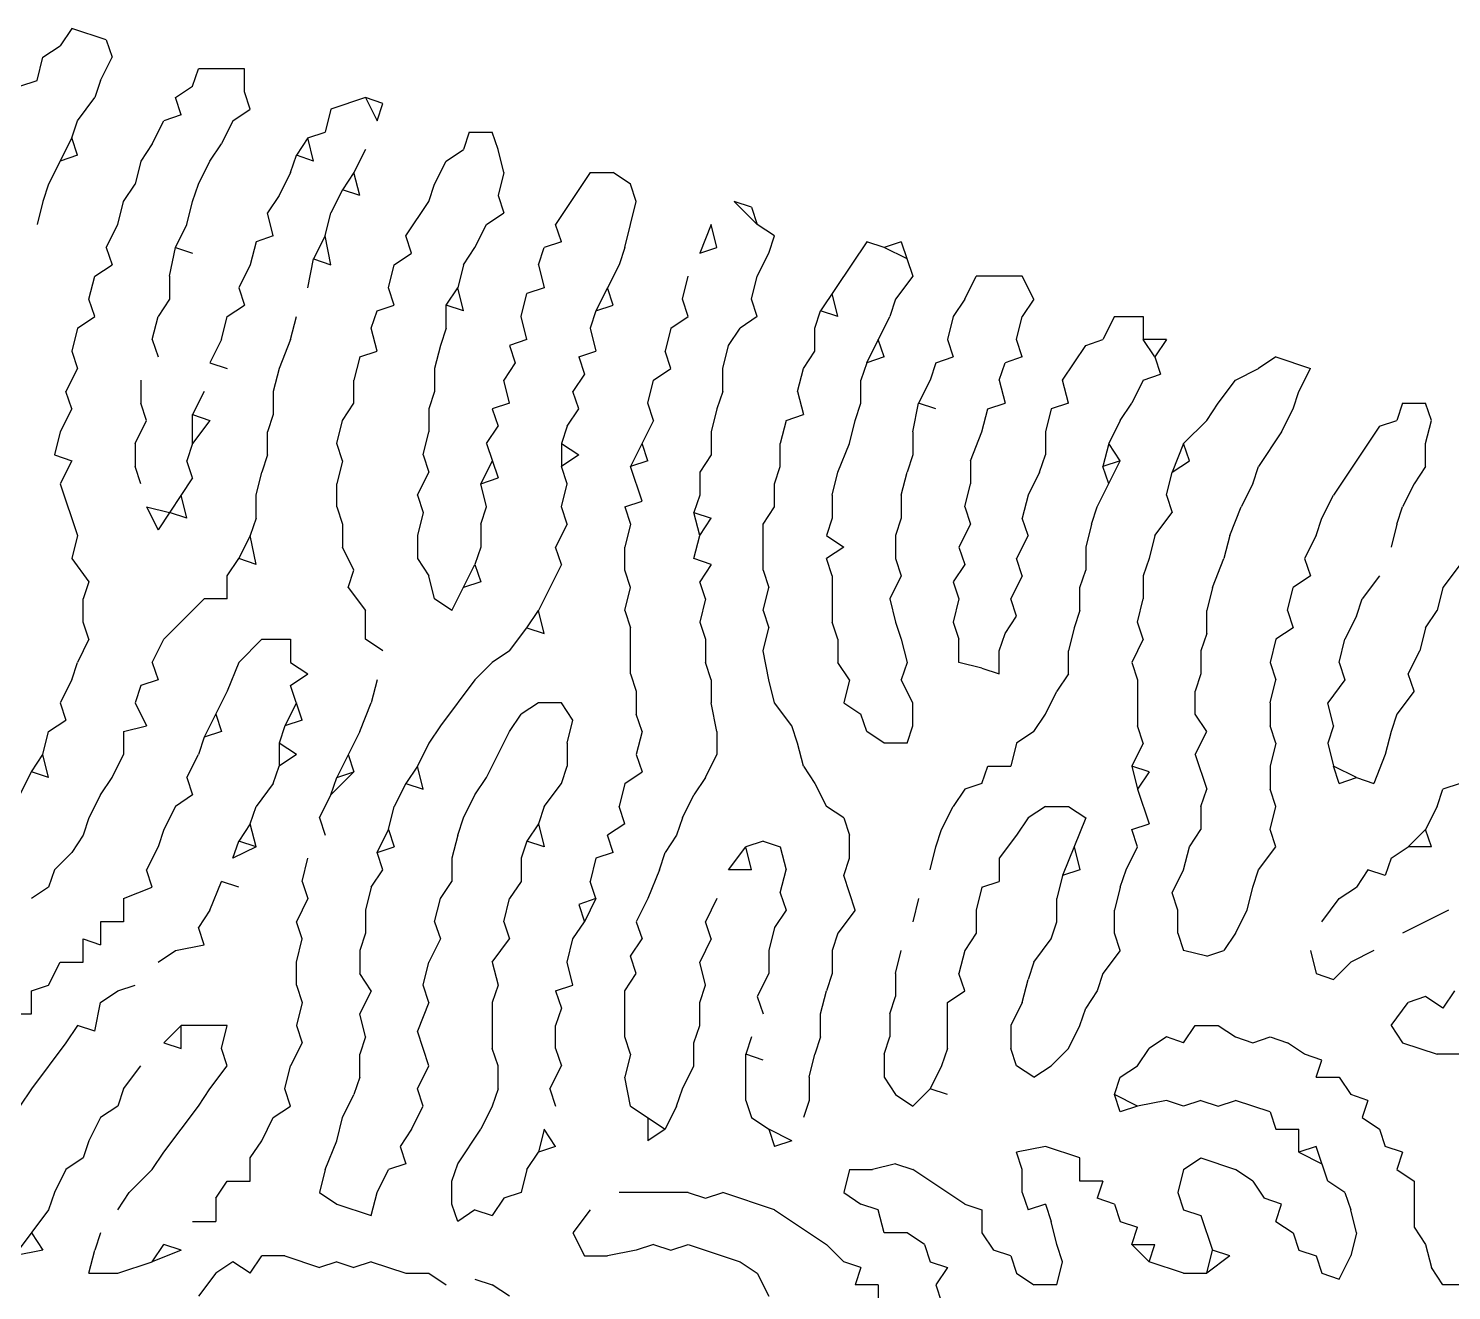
# Model space of a CAD drawing. Extents: x 15 to 2853, y 44 to 1438.
# Drawn here: x 2179.5 to 2426.5, y 950 to 1169 of the extents above; entities that cross this region are included whole.
import ezdxf

# ---------------------------------------------------------------- set-up
doc = ezdxf.new("R2010")
doc.units = 0
doc.layers.add('SKETCH', color=1, linetype='CONTINUOUS')

msp = doc.modelspace()

# ---------------------------------------------------------------- linework, layer by layer
at = {"layer": 'SKETCH'}
for p, q in [((2187, 1169), (2185, 1166)), ((2193, 1167), (2187, 1169)), ((2182, 1164), (2185, 1166)), ((2193, 1167), (2194, 1164)), ((2181, 1160), (2182, 1164)), ((2192, 1160), (2194, 1164)), ((2208, 1159), (2209, 1162)), ((2217, 1162), (2209, 1162)), ((2217, 1158), (2217, 1162)), ((2178, 1159), (2181, 1160)), ((2192, 1160), (2191, 1157)), ((2205, 1157), (2208, 1159)), ((2188, 1153), (2191, 1157)), ((2206, 1154), (2205, 1157)), ((2218, 1155), (2217, 1158)), ((2238, 1157), (2232, 1155)), ((2241, 1156), (2238, 1157)), ((2238, 1157), (2240, 1153)), ((2240, 1153), (2241, 1156)), ((2206, 1154), (2203, 1153)), ((2215, 1153), (2218, 1155)), ((2232, 1155), (2231, 1151)), ((2187, 1150), (2188, 1153)), ((2201, 1149), (2203, 1153)), ((2215, 1153), (2213, 1149)), ((2187, 1150), (2183, 1142)), ((2188, 1147), (2187, 1150)), ((2201, 1149), (2199, 1146)), ((2211, 1146), (2213, 1149)), ((2228, 1150), (2226, 1147)), ((2228, 1150), (2231, 1151)), ((2229, 1146), (2228, 1150)), ((2256, 1151), (2255, 1148)), ((2256, 1151), (2260, 1151)), ((2261, 1148), (2260, 1151)), ((2188, 1147), (2185, 1146)), ((2225, 1144), (2226, 1147)), ((2229, 1146), (2226, 1147)), ((2238, 1148), (2236, 1144)), ((2252, 1146), (2255, 1148)), ((2262, 1144), (2261, 1148)), ((2199, 1146), (2198, 1142)), ((2209, 1142), (2211, 1146)), ((2225, 1144), (2223, 1140)), ((2236, 1144), (2234, 1141)), ((2237, 1140), (2236, 1144)), ((2250, 1142), (2252, 1146)), ((2262, 1144), (2261, 1140)), ((2277, 1144), (2271, 1135)), ((2277, 1144), (2281, 1144)), ((2284, 1142), (2281, 1144)), ((2183, 1142), (2182, 1139)), ((2196, 1139), (2198, 1142)), ((2208, 1139), (2209, 1142)), ((2249, 1139), (2250, 1142)), ((2285, 1139), (2284, 1142)), ((2182, 1139), (2181, 1135)), ((2195, 1135), (2196, 1139)), ((2207, 1135), (2208, 1139)), ((2223, 1140), (2221, 1137)), ((2234, 1141), (2232, 1137)), ((2237, 1140), (2234, 1141)), ((2245, 1133), (2249, 1139)), ((2261, 1140), (2262, 1137)), ((2283, 1131), (2285, 1139)), ((2302, 1139), (2306, 1135)), ((2305, 1138), (2302, 1139)), ((2222, 1133), (2221, 1137)), ((2231, 1133), (2232, 1137)), ((2259, 1135), (2262, 1137)), ((2305, 1138), (2306, 1135)), ((2193, 1131), (2195, 1135)), ((2205, 1131), (2207, 1135)), ((2257, 1131), (2259, 1135)), ((2272, 1132), (2271, 1135)), ((2298, 1135), (2296, 1130)), ((2299, 1131), (2298, 1135)), ((2309, 1133), (2306, 1135)), ((2219, 1132), (2218, 1128)), ((2222, 1133), (2219, 1132)), ((2231, 1133), (2229, 1129)), ((2232, 1128), (2231, 1133)), ((2246, 1130), (2245, 1133)), ((2272, 1132), (2269, 1131)), ((2308, 1130), (2309, 1133)), ((2325, 1132), (2317, 1120)), ((2328, 1131), (2325, 1132)), ((2331, 1132), (2328, 1131)), ((2331, 1132), (2333, 1126)), ((2193, 1131), (2194, 1128)), ((2204, 1126), (2205, 1131)), ((2205, 1131), (2208, 1130)), ((2228, 1124), (2229, 1129)), ((2229, 1129), (2232, 1128)), ((2243, 1128), (2246, 1130)), ((2255, 1128), (2257, 1131)), ((2268, 1128), (2269, 1131)), ((2283, 1131), (2282, 1128)), ((2296, 1130), (2299, 1131)), ((2306, 1126), (2308, 1130)), ((2332, 1129), (2328, 1131)), ((2191, 1126), (2194, 1128)), ((2218, 1128), (2216, 1124)), ((2242, 1124), (2243, 1128)), ((2255, 1128), (2254, 1124)), ((2268, 1128), (2269, 1124)), ((2282, 1128), (2278, 1120)), ((2190, 1122), (2191, 1126)), ((2204, 1126), (2204, 1122)), ((2216, 1124), (2217, 1121)), ((2243, 1121), (2242, 1124)), ((2252, 1121), (2254, 1124)), ((2255, 1120), (2254, 1124)), ((2269, 1124), (2266, 1123)), ((2281, 1121), (2280, 1124)), ((2293, 1122), (2294, 1126)), ((2305, 1122), (2306, 1126)), ((2333, 1126), (2330, 1122)), ((2342, 1122), (2344, 1126)), ((2352, 1126), (2344, 1126)), ((2354, 1122), (2352, 1126)), ((2191, 1119), (2190, 1122)), ((2204, 1122), (2202, 1119)), ((2265, 1119), (2266, 1123)), ((2294, 1119), (2293, 1122)), ((2306, 1119), (2305, 1122)), ((2320, 1119), (2319, 1123)), ((2330, 1122), (2329, 1119)), ((2342, 1122), (2340, 1119)), ((2354, 1122), (2352, 1119)), ((2188, 1117), (2191, 1119)), ((2201, 1115), (2202, 1119)), ((2213, 1115), (2214, 1119)), ((2214, 1119), (2217, 1121)), ((2225, 1115), (2226, 1119)), ((2239, 1117), (2240, 1120)), ((2240, 1120), (2243, 1121)), ((2252, 1117), (2252, 1121)), ((2255, 1120), (2252, 1121)), ((2266, 1115), (2265, 1119)), ((2278, 1120), (2277, 1117)), ((2278, 1120), (2281, 1121)), ((2291, 1117), (2294, 1119)), ((2306, 1119), (2303, 1117)), ((2316, 1117), (2317, 1120)), ((2320, 1119), (2317, 1120)), ((2325, 1111), (2329, 1119)), ((2340, 1119), (2339, 1115)), ((2351, 1115), (2352, 1119)), ((2368, 1119), (2366, 1115)), ((2368, 1119), (2373, 1119)), ((2373, 1119), (2373, 1115)), ((2188, 1117), (2187, 1113)), ((2240, 1113), (2239, 1117)), ((2252, 1117), (2251, 1114)), ((2277, 1117), (2278, 1113)), ((2291, 1117), (2290, 1113)), ((2301, 1114), (2303, 1117)), ((2316, 1113), (2316, 1117)), ((2201, 1115), (2202, 1112)), ((2213, 1115), (2211, 1111)), ((2225, 1115), (2223, 1110)), ((2251, 1114), (2250, 1110)), ((2266, 1115), (2263, 1114)), ((2263, 1114), (2264, 1111)), ((2300, 1110), (2301, 1114)), ((2328, 1112), (2327, 1115)), ((2339, 1115), (2340, 1112)), ((2352, 1112), (2351, 1115)), ((2359, 1108), (2363, 1114)), ((2363, 1114), (2366, 1115)), ((2375, 1112), (2373, 1115)), ((2377, 1115), (2373, 1115)), ((2377, 1115), (2375, 1112)), ((2187, 1113), (2188, 1110)), ((2237, 1112), (2236, 1108)), ((2237, 1112), (2240, 1113)), ((2275, 1112), (2278, 1113)), ((2275, 1112), (2276, 1109)), ((2291, 1110), (2290, 1113)), ((2314, 1110), (2316, 1113)), ((2328, 1112), (2325, 1111)), ((2337, 1111), (2340, 1112)), ((2352, 1112), (2349, 1111)), ((2375, 1112), (2376, 1109)), ((2396, 1112), (2393, 1110)), ((2396, 1112), (2402, 1110)), ((2188, 1110), (2186, 1106)), ((2211, 1111), (2214, 1110)), ((2223, 1110), (2222, 1106)), ((2250, 1110), (2250, 1106)), ((2264, 1111), (2262, 1108)), ((2288, 1108), (2291, 1110)), ((2300, 1106), (2300, 1110)), ((2313, 1106), (2314, 1110)), ((2325, 1111), (2324, 1108)), ((2337, 1111), (2336, 1108)), ((2348, 1108), (2349, 1111)), ((2389, 1108), (2393, 1110)), ((2400, 1106), (2402, 1110)), ((2199, 1108), (2199, 1104)), ((2236, 1104), (2236, 1108)), ((2263, 1104), (2262, 1108)), ((2276, 1109), (2274, 1106)), ((2287, 1104), (2288, 1108)), ((2324, 1104), (2324, 1108)), ((2336, 1108), (2334, 1104)), ((2348, 1108), (2349, 1104)), ((2360, 1104), (2359, 1108)), ((2373, 1108), (2371, 1104)), ((2373, 1108), (2376, 1109)), ((2386, 1104), (2389, 1108)), ((2187, 1103), (2186, 1106)), ((2210, 1106), (2208, 1102)), ((2222, 1106), (2222, 1102)), ((2250, 1106), (2249, 1103)), ((2275, 1103), (2274, 1106)), ((2300, 1106), (2299, 1103)), ((2313, 1106), (2314, 1102)), ((2399, 1103), (2400, 1106)), ((2187, 1103), (2185, 1099)), ((2200, 1101), (2199, 1104)), ((2208, 1102), (2211, 1101)), ((2208, 1097), (2208, 1102)), ((2222, 1102), (2221, 1099)), ((2234, 1101), (2236, 1104)), ((2249, 1103), (2249, 1099)), ((2263, 1104), (2260, 1103)), ((2260, 1103), (2261, 1100)), ((2273, 1100), (2275, 1103)), ((2288, 1101), (2287, 1104)), ((2299, 1103), (2298, 1099)), ((2311, 1101), (2314, 1102)), ((2323, 1101), (2324, 1104)), ((2333, 1099), (2334, 1104)), ((2337, 1103), (2334, 1104)), ((2345, 1099), (2346, 1103)), ((2346, 1103), (2349, 1104)), ((2357, 1103), (2356, 1099)), ((2360, 1104), (2357, 1103)), ((2369, 1101), (2371, 1104)), ((2384, 1101), (2386, 1104)), ((2397, 1099), (2399, 1103)), ((2418, 1104), (2417, 1101)), ((2418, 1104), (2422, 1104)), ((2423, 1101), (2422, 1104)), ((2198, 1097), (2200, 1101)), ((2211, 1101), (2208, 1097)), ((2233, 1097), (2234, 1101)), ((2259, 1097), (2261, 1100)), ((2273, 1100), (2272, 1097)), ((2288, 1101), (2284, 1093)), ((2311, 1101), (2310, 1097)), ((2322, 1097), (2323, 1101)), ((2369, 1101), (2367, 1097)), ((2384, 1101), (2380, 1097)), ((2414, 1100), (2406, 1088)), ((2414, 1100), (2417, 1101)), ((2422, 1097), (2423, 1101)), ((2185, 1099), (2184, 1095)), ((2198, 1097), (2198, 1093)), ((2208, 1097), (2207, 1094)), ((2221, 1095), (2221, 1099)), ((2234, 1094), (2233, 1097)), ((2248, 1095), (2249, 1099)), ((2259, 1097), (2261, 1091)), ((2272, 1097), (2275, 1095)), ((2272, 1097), (2272, 1093)), ((2287, 1094), (2286, 1097)), ((2298, 1099), (2298, 1095)), ((2310, 1093), (2310, 1097)), ((2320, 1092), (2322, 1097)), ((2333, 1099), (2333, 1095)), ((2343, 1094), (2345, 1099)), ((2356, 1099), (2356, 1095)), ((2367, 1097), (2366, 1093)), ((2369, 1094), (2367, 1097)), ((2380, 1097), (2378, 1092)), ((2381, 1094), (2380, 1097)), ((2397, 1099), (2393, 1093)), ((2422, 1093), (2422, 1097)), ((2184, 1095), (2187, 1094)), ((2221, 1095), (2220, 1092)), ((2248, 1095), (2249, 1092)), ((2275, 1095), (2272, 1093)), ((2298, 1095), (2296, 1092)), ((2333, 1095), (2332, 1092)), ((2355, 1092), (2356, 1095)), ((2187, 1094), (2185, 1090)), ((2199, 1090), (2198, 1093)), ((2208, 1091), (2207, 1094)), ((2219, 1088), (2220, 1092)), ((2234, 1094), (2233, 1090)), ((2247, 1088), (2249, 1092)), ((2260, 1094), (2258, 1090)), ((2273, 1090), (2272, 1093)), ((2287, 1094), (2284, 1093)), ((2286, 1087), (2284, 1093)), ((2296, 1092), (2296, 1088)), ((2309, 1090), (2310, 1093)), ((2319, 1088), (2320, 1092)), ((2331, 1088), (2332, 1092)), ((2343, 1094), (2343, 1090)), ((2355, 1092), (2353, 1088)), ((2365, 1086), (2369, 1094)), ((2369, 1094), (2366, 1093)), ((2367, 1090), (2366, 1093)), ((2377, 1088), (2378, 1092)), ((2378, 1092), (2381, 1094)), ((2392, 1090), (2393, 1093)), ((2422, 1093), (2420, 1090)), ((2185, 1090), (2188, 1081)), ((2208, 1091), (2202, 1082)), ((2233, 1086), (2233, 1090)), ((2258, 1090), (2261, 1091)), ((2259, 1086), (2258, 1090)), ((2272, 1086), (2273, 1090)), ((2309, 1086), (2309, 1090)), ((2342, 1086), (2343, 1090)), ((2392, 1090), (2390, 1086)), ((2420, 1090), (2418, 1086)), ((2207, 1084), (2206, 1088)), ((2219, 1084), (2219, 1088)), ((2247, 1088), (2248, 1085)), ((2283, 1086), (2286, 1087)), ((2296, 1088), (2295, 1085)), ((2319, 1088), (2319, 1084)), ((2331, 1088), (2331, 1084)), ((2353, 1088), (2352, 1084)), ((2377, 1088), (2378, 1085)), ((2404, 1084), (2406, 1088)), ((2200, 1086), (2204, 1085)), ((2200, 1086), (2202, 1082)), ((2207, 1084), (2204, 1085)), ((2233, 1086), (2234, 1083)), ((2248, 1085), (2247, 1081)), ((2258, 1083), (2259, 1086)), ((2273, 1083), (2272, 1086)), ((2283, 1086), (2284, 1083)), ((2295, 1085), (2298, 1084)), ((2296, 1081), (2295, 1085)), ((2307, 1083), (2309, 1086)), ((2342, 1086), (2343, 1083)), ((2364, 1083), (2365, 1086)), ((2375, 1081), (2378, 1085)), ((2388, 1081), (2390, 1086)), ((2417, 1083), (2418, 1086)), ((2219, 1084), (2218, 1081)), ((2234, 1083), (2234, 1079)), ((2258, 1083), (2258, 1079)), ((2273, 1083), (2271, 1079)), ((2284, 1083), (2283, 1079)), ((2296, 1081), (2298, 1084)), ((2307, 1075), (2307, 1083)), ((2319, 1084), (2318, 1081)), ((2331, 1084), (2330, 1081)), ((2343, 1083), (2341, 1079)), ((2353, 1081), (2352, 1084)), ((2364, 1083), (2363, 1079)), ((2403, 1081), (2404, 1084)), ((2417, 1083), (2416, 1079)), ((2188, 1081), (2187, 1077)), ((2218, 1081), (2216, 1077)), ((2219, 1076), (2218, 1081)), ((2247, 1081), (2247, 1077)), ((2295, 1077), (2296, 1081)), ((2318, 1081), (2321, 1079)), ((2330, 1081), (2330, 1077)), ((2353, 1081), (2351, 1077)), ((2375, 1081), (2374, 1077)), ((2388, 1081), (2387, 1077)), ((2403, 1081), (2401, 1077)), ((2187, 1077), (2190, 1073)), ((2214, 1074), (2216, 1077)), ((2219, 1076), (2216, 1077)), ((2236, 1075), (2234, 1079)), ((2247, 1077), (2249, 1074)), ((2258, 1079), (2257, 1076)), ((2272, 1076), (2271, 1079)), ((2283, 1075), (2283, 1079)), ((2298, 1076), (2295, 1077)), ((2321, 1079), (2318, 1077)), ((2319, 1074), (2318, 1077)), ((2330, 1077), (2331, 1074)), ((2341, 1079), (2342, 1076)), ((2352, 1074), (2351, 1077)), ((2363, 1079), (2363, 1075)), ((2374, 1077), (2373, 1074)), ((2385, 1072), (2387, 1077)), ((2401, 1077), (2402, 1074)), ((2235, 1072), (2236, 1075)), ((2253, 1068), (2257, 1076)), ((2257, 1076), (2258, 1073)), ((2272, 1076), (2268, 1068)), ((2284, 1072), (2283, 1075)), ((2298, 1076), (2296, 1073)), ((2307, 1075), (2308, 1072)), ((2342, 1076), (2340, 1073)), ((2362, 1072), (2363, 1075)), ((2428, 1076), (2425, 1072)), ((2190, 1073), (2189, 1070)), ((2214, 1070), (2214, 1074)), ((2235, 1072), (2238, 1068)), ((2250, 1070), (2249, 1074)), ((2258, 1073), (2255, 1072)), ((2283, 1068), (2284, 1072)), ((2297, 1070), (2296, 1073)), ((2307, 1068), (2308, 1072)), ((2319, 1074), (2319, 1066)), ((2331, 1074), (2329, 1070)), ((2340, 1073), (2341, 1070)), ((2352, 1074), (2350, 1070)), ((2362, 1068), (2362, 1072)), ((2373, 1074), (2373, 1070)), ((2385, 1072), (2384, 1068)), ((2398, 1068), (2399, 1072)), ((2402, 1074), (2399, 1072)), ((2414, 1074), (2411, 1070)), ((2425, 1072), (2424, 1068)), ((2189, 1066), (2189, 1070)), ((2210, 1070), (2203, 1063)), ((2214, 1070), (2210, 1070)), ((2253, 1068), (2250, 1070)), ((2297, 1070), (2296, 1066)), ((2329, 1070), (2330, 1066)), ((2341, 1070), (2340, 1066)), ((2351, 1067), (2350, 1070)), ((2372, 1066), (2373, 1070)), ((2410, 1067), (2411, 1070)), ((2238, 1063), (2238, 1068)), ((2266, 1065), (2268, 1068)), ((2269, 1064), (2268, 1068)), ((2283, 1068), (2284, 1065)), ((2307, 1068), (2308, 1065)), ((2362, 1068), (2361, 1065)), ((2384, 1064), (2384, 1068)), ((2398, 1068), (2399, 1065)), ((2422, 1065), (2424, 1068)), ((2190, 1063), (2189, 1066)), ((2263, 1061), (2266, 1065)), ((2266, 1065), (2269, 1064)), ((2284, 1057), (2284, 1065)), ((2296, 1066), (2297, 1063)), ((2307, 1061), (2308, 1065)), ((2320, 1063), (2319, 1066)), ((2330, 1066), (2331, 1063)), ((2340, 1066), (2341, 1063)), ((2349, 1064), (2351, 1067)), ((2361, 1065), (2360, 1061)), ((2373, 1063), (2372, 1066)), ((2399, 1065), (2396, 1063)), ((2410, 1067), (2408, 1063)), ((2422, 1065), (2421, 1061)), ((2190, 1063), (2188, 1059)), ((2201, 1059), (2203, 1063)), ((2220, 1063), (2216, 1059)), ((2220, 1063), (2225, 1063)), ((2225, 1063), (2225, 1059)), ((2241, 1061), (2238, 1063)), ((2297, 1063), (2297, 1059)), ((2320, 1063), (2320, 1059)), ((2331, 1063), (2332, 1059)), ((2341, 1059), (2341, 1063)), ((2348, 1061), (2349, 1064)), ((2373, 1063), (2371, 1059)), ((2384, 1064), (2383, 1061)), ((2396, 1063), (2395, 1059)), ((2407, 1059), (2408, 1063)), ((2263, 1061), (2260, 1059)), ((2308, 1056), (2307, 1061)), ((2348, 1057), (2348, 1061)), ((2360, 1057), (2360, 1061)), ((2383, 1061), (2383, 1057)), ((2419, 1057), (2421, 1061)), ((2187, 1056), (2188, 1059)), ((2201, 1059), (2202, 1056)), ((2216, 1059), (2214, 1054)), ((2225, 1059), (2228, 1057)), ((2257, 1056), (2260, 1059)), ((2298, 1056), (2297, 1059)), ((2322, 1056), (2320, 1059)), ((2332, 1059), (2331, 1056)), ((2345, 1058), (2341, 1059)), ((2345, 1058), (2348, 1057)), ((2371, 1059), (2372, 1056)), ((2395, 1059), (2396, 1056)), ((2407, 1059), (2408, 1056)), ((2187, 1056), (2185, 1052)), ((2199, 1055), (2198, 1052)), ((2202, 1056), (2199, 1055)), ((2225, 1055), (2228, 1057)), ((2227, 1049), (2225, 1055)), ((2240, 1056), (2239, 1052)), ((2257, 1056), (2251, 1048)), ((2284, 1057), (2285, 1054)), ((2298, 1056), (2298, 1052)), ((2309, 1052), (2308, 1056)), ((2322, 1056), (2321, 1052)), ((2333, 1052), (2331, 1056)), ((2360, 1057), (2358, 1054)), ((2372, 1056), (2372, 1048)), ((2383, 1057), (2382, 1054)), ((2395, 1052), (2396, 1056)), ((2408, 1056), (2405, 1052)), ((2420, 1054), (2419, 1057)), ((2214, 1054), (2210, 1046)), ((2285, 1054), (2285, 1050)), ((2356, 1050), (2358, 1054)), ((2382, 1050), (2382, 1054)), ((2420, 1054), (2417, 1050)), ((2185, 1052), (2186, 1049)), ((2198, 1052), (2200, 1048)), ((2212, 1050), (2213, 1047)), ((2226, 1052), (2224, 1048)), ((2237, 1047), (2239, 1052)), ((2263, 1047), (2265, 1050)), ((2268, 1052), (2265, 1050)), ((2272, 1052), (2268, 1052)), ((2274, 1049), (2272, 1052)), ((2286, 1047), (2285, 1050)), ((2299, 1047), (2298, 1052)), ((2312, 1048), (2309, 1052)), ((2321, 1052), (2324, 1050)), ((2325, 1047), (2324, 1050)), ((2333, 1048), (2333, 1052)), ((2354, 1047), (2356, 1050)), ((2384, 1047), (2382, 1050)), ((2395, 1052), (2395, 1048)), ((2406, 1048), (2405, 1052)), ((2417, 1050), (2416, 1047)), ((2183, 1047), (2186, 1049)), ((2196, 1047), (2200, 1048)), ((2224, 1048), (2223, 1045)), ((2227, 1049), (2224, 1048)), ((2251, 1048), (2249, 1045)), ((2273, 1045), (2274, 1049)), ((2313, 1045), (2312, 1048)), ((2332, 1045), (2333, 1048)), ((2373, 1045), (2372, 1048)), ((2396, 1045), (2395, 1048)), ((2406, 1048), (2405, 1045)), ((2182, 1043), (2183, 1047)), ((2196, 1047), (2196, 1043)), ((2210, 1046), (2209, 1043)), ((2213, 1047), (2210, 1046)), ((2226, 1043), (2223, 1045)), ((2223, 1045), (2223, 1041)), ((2237, 1047), (2233, 1039)), ((2249, 1045), (2247, 1041)), ((2259, 1039), (2263, 1047)), ((2273, 1045), (2273, 1041)), ((2286, 1047), (2285, 1043)), ((2299, 1047), (2299, 1043)), ((2314, 1041), (2313, 1045)), ((2328, 1045), (2325, 1047)), ((2332, 1045), (2328, 1045)), ((2351, 1045), (2350, 1041)), ((2354, 1047), (2351, 1045)), ((2373, 1045), (2371, 1041)), ((2382, 1043), (2384, 1047)), ((2396, 1045), (2395, 1041)), ((2405, 1045), (2406, 1041)), ((2416, 1047), (2415, 1043)), ((2180, 1040), (2182, 1043)), ((2183, 1039), (2182, 1043)), ((2194, 1039), (2196, 1043)), ((2207, 1039), (2209, 1043)), ((2226, 1043), (2223, 1041)), ((2235, 1043), (2236, 1040)), ((2285, 1043), (2286, 1040)), ((2297, 1039), (2299, 1043)), ((2382, 1043), (2384, 1037)), ((2415, 1043), (2413, 1038)), ((2176, 1032), (2180, 1040)), ((2183, 1039), (2180, 1040)), ((2222, 1038), (2223, 1041)), ((2236, 1040), (2232, 1036)), ((2233, 1039), (2236, 1040)), ((2247, 1041), (2245, 1038)), ((2248, 1037), (2247, 1041)), ((2272, 1038), (2273, 1041)), ((2283, 1038), (2286, 1040)), ((2314, 1041), (2316, 1038)), ((2345, 1038), (2346, 1041)), ((2346, 1041), (2350, 1041)), ((2371, 1041), (2372, 1037)), ((2374, 1040), (2371, 1041)), ((2374, 1040), (2372, 1037)), ((2395, 1041), (2395, 1037)), ((2407, 1038), (2406, 1041)), ((2410, 1039), (2406, 1041)), ((2192, 1036), (2194, 1039)), ((2207, 1039), (2208, 1036)), ((2222, 1038), (2219, 1034)), ((2232, 1036), (2233, 1039)), ((2245, 1038), (2243, 1034)), ((2245, 1038), (2248, 1037)), ((2257, 1036), (2259, 1039)), ((2269, 1034), (2272, 1038)), ((2283, 1038), (2282, 1034)), ((2297, 1039), (2295, 1036)), ((2316, 1038), (2318, 1034)), ((2345, 1038), (2342, 1037)), ((2407, 1038), (2410, 1039)), ((2410, 1039), (2413, 1038)), ((2428, 1038), (2425, 1037)), ((2192, 1036), (2190, 1032)), ((2208, 1036), (2205, 1034)), ((2230, 1032), (2232, 1036)), ((2255, 1032), (2257, 1036)), ((2293, 1032), (2295, 1036)), ((2342, 1037), (2340, 1034)), ((2372, 1037), (2374, 1031)), ((2383, 1034), (2384, 1037)), ((2396, 1034), (2395, 1037)), ((2424, 1034), (2425, 1037)), ((2205, 1034), (2203, 1030)), ((2218, 1031), (2219, 1034)), ((2242, 1030), (2243, 1034)), ((2269, 1034), (2268, 1031)), ((2283, 1031), (2282, 1034)), ((2321, 1032), (2318, 1034)), ((2338, 1030), (2340, 1034)), ((2356, 1034), (2353, 1032)), ((2356, 1034), (2360, 1034)), ((2360, 1034), (2363, 1032)), ((2383, 1034), (2383, 1030)), ((2395, 1030), (2396, 1034)), ((2424, 1034), (2422, 1030)), ((2190, 1032), (2189, 1029)), ((2203, 1030), (2202, 1027)), ((2218, 1031), (2216, 1028)), ((2219, 1027), (2218, 1031)), ((2230, 1032), (2231, 1029)), ((2240, 1026), (2242, 1030)), ((2242, 1030), (2243, 1027)), ((2254, 1029), (2255, 1032)), ((2268, 1031), (2266, 1028)), ((2268, 1031), (2269, 1027)), ((2283, 1031), (2280, 1029)), ((2293, 1032), (2292, 1029)), ((2321, 1032), (2322, 1029)), ((2337, 1027), (2338, 1030)), ((2353, 1032), (2351, 1029)), ((2363, 1032), (2359, 1022)), ((2371, 1030), (2374, 1031)), ((2372, 1027), (2371, 1030)), ((2381, 1027), (2383, 1030)), ((2396, 1027), (2395, 1030)), ((2422, 1030), (2419, 1027)), ((2423, 1027), (2422, 1030)), ((2189, 1029), (2187, 1026)), ((2215, 1025), (2216, 1028)), ((2219, 1027), (2216, 1028)), ((2254, 1029), (2253, 1025)), ((2266, 1028), (2265, 1025)), ((2269, 1027), (2266, 1028)), ((2281, 1026), (2280, 1029)), ((2292, 1029), (2290, 1026)), ((2307, 1028), (2304, 1027)), ((2307, 1028), (2310, 1027)), ((2322, 1025), (2322, 1029)), ((2351, 1029), (2348, 1025)), ((2184, 1023), (2187, 1026)), ((2202, 1027), (2200, 1023)), ((2219, 1027), (2215, 1025)), ((2240, 1026), (2243, 1027)), ((2241, 1023), (2240, 1026)), ((2281, 1026), (2278, 1025)), ((2289, 1023), (2290, 1026)), ((2301, 1023), (2304, 1027)), ((2305, 1023), (2304, 1027)), ((2310, 1027), (2311, 1023)), ((2336, 1023), (2337, 1027)), ((2361, 1027), (2362, 1023)), ((2370, 1023), (2372, 1027)), ((2380, 1023), (2381, 1027)), ((2393, 1023), (2396, 1027)), ((2416, 1025), (2419, 1027)), ((2423, 1027), (2419, 1027)), ((2184, 1023), (2183, 1020)), ((2201, 1020), (2200, 1023)), ((2227, 1021), (2228, 1025)), ((2239, 1020), (2241, 1023)), ((2253, 1025), (2253, 1021)), ((2265, 1025), (2265, 1021)), ((2278, 1025), (2277, 1021)), ((2289, 1023), (2287, 1018)), ((2305, 1023), (2301, 1023)), ((2310, 1019), (2311, 1023)), ((2321, 1022), (2322, 1025)), ((2348, 1025), (2348, 1021)), ((2362, 1023), (2359, 1022)), ((2369, 1020), (2370, 1023)), ((2378, 1019), (2380, 1023)), ((2392, 1020), (2393, 1023)), ((2412, 1023), (2410, 1020)), ((2415, 1022), (2412, 1023)), ((2416, 1025), (2415, 1022)), ((2211, 1016), (2213, 1021)), ((2216, 1020), (2213, 1021)), ((2227, 1021), (2228, 1018)), ((2251, 1018), (2253, 1021)), ((2265, 1021), (2263, 1018)), ((2278, 1018), (2277, 1021)), ((2323, 1016), (2321, 1022)), ((2345, 1020), (2348, 1021)), ((2359, 1022), (2358, 1018)), ((2183, 1020), (2180, 1018)), ((2196, 1018), (2201, 1020)), ((2196, 1018), (2196, 1014)), ((2228, 1018), (2226, 1014)), ((2239, 1020), (2238, 1016)), ((2250, 1014), (2251, 1018)), ((2262, 1014), (2263, 1018)), ((2278, 1018), (2275, 1017)), ((2278, 1018), (2276, 1014)), ((2287, 1018), (2285, 1014)), ((2299, 1018), (2297, 1014)), ((2310, 1019), (2311, 1016)), ((2334, 1018), (2333, 1014)), ((2345, 1020), (2344, 1016)), ((2358, 1014), (2358, 1018)), ((2369, 1020), (2368, 1016)), ((2379, 1016), (2378, 1019)), ((2391, 1016), (2392, 1020)), ((2404, 1014), (2407, 1018)), ((2407, 1018), (2410, 1020)), ((2211, 1016), (2209, 1013)), ((2238, 1016), (2238, 1012)), ((2275, 1017), (2276, 1014)), ((2311, 1016), (2309, 1013)), ((2323, 1016), (2320, 1012)), ((2344, 1016), (2344, 1012)), ((2368, 1012), (2368, 1016)), ((2379, 1012), (2379, 1016)), ((2389, 1012), (2391, 1016)), ((2426, 1016), (2418, 1012)), ((2196, 1014), (2192, 1014)), ((2192, 1014), (2192, 1010)), ((2210, 1010), (2209, 1013)), ((2227, 1011), (2226, 1014)), ((2250, 1014), (2251, 1011)), ((2262, 1014), (2263, 1011)), ((2274, 1011), (2276, 1014)), ((2285, 1014), (2286, 1011)), ((2298, 1011), (2297, 1014)), ((2309, 1013), (2308, 1009)), ((2357, 1011), (2358, 1014)), ((2189, 1007), (2189, 1011)), ((2189, 1011), (2192, 1010)), ((2226, 1007), (2227, 1011)), ((2238, 1012), (2237, 1009)), ((2251, 1011), (2249, 1007)), ((2260, 1007), (2263, 1011)), ((2273, 1007), (2274, 1011)), ((2284, 1008), (2286, 1011)), ((2298, 1011), (2296, 1007)), ((2320, 1012), (2319, 1009)), ((2344, 1012), (2342, 1009)), ((2354, 1007), (2357, 1011)), ((2369, 1009), (2368, 1012)), ((2379, 1012), (2380, 1009)), ((2389, 1012), (2387, 1009)), ((2202, 1007), (2205, 1009)), ((2205, 1009), (2210, 1010)), ((2237, 1009), (2237, 1005)), ((2285, 1005), (2284, 1008)), ((2308, 1009), (2308, 1005)), ((2319, 1009), (2319, 1005)), ((2330, 1005), (2331, 1009)), ((2342, 1009), (2341, 1005)), ((2369, 1009), (2366, 1005)), ((2384, 1008), (2380, 1009)), ((2384, 1008), (2387, 1009)), ((2402, 1009), (2403, 1005)), ((2413, 1009), (2409, 1007)), ((2183, 1003), (2185, 1007)), ((2185, 1007), (2189, 1007)), ((2226, 1003), (2226, 1007)), ((2248, 1003), (2249, 1007)), ((2260, 1007), (2261, 1003)), ((2274, 1003), (2273, 1007)), ((2297, 1003), (2296, 1007)), ((2354, 1007), (2353, 1004)), ((2409, 1007), (2406, 1004)), ((2180, 1002), (2183, 1003)), ((2195, 1002), (2198, 1003)), ((2226, 1003), (2227, 1000)), ((2239, 1002), (2237, 1005)), ((2249, 1000), (2248, 1003)), ((2261, 1003), (2260, 1000)), ((2271, 1002), (2274, 1003)), ((2283, 1002), (2285, 1005)), ((2296, 1000), (2297, 1003)), ((2308, 1005), (2306, 1001)), ((2319, 1005), (2318, 1002)), ((2330, 1005), (2330, 1001)), ((2342, 1002), (2341, 1005)), ((2352, 1000), (2353, 1004)), ((2366, 1005), (2365, 1002)), ((2403, 1005), (2406, 1004)), ((2180, 998), (2180, 1002)), ((2192, 1000), (2195, 1002)), ((2239, 1002), (2237, 998)), ((2271, 1002), (2272, 999)), ((2283, 994), (2283, 1002)), ((2306, 1001), (2307, 998)), ((2317, 998), (2318, 1002)), ((2329, 998), (2330, 1001)), ((2339, 1000), (2342, 1002)), ((2365, 1002), (2363, 999)), ((2422, 1001), (2419, 1000)), ((2425, 999), (2422, 1001)), ((2427, 1002), (2425, 999)), ((2176, 998), (2180, 998)), ((2191, 995), (2192, 1000)), ((2227, 1000), (2226, 996)), ((2238, 994), (2237, 998)), ((2249, 1000), (2247, 995)), ((2260, 1000), (2260, 992)), ((2272, 999), (2271, 996)), ((2296, 996), (2296, 1000)), ((2317, 994), (2317, 998)), ((2329, 998), (2329, 994)), ((2339, 992), (2339, 1000)), ((2352, 1000), (2350, 996)), ((2362, 996), (2363, 999)), ((2416, 996), (2419, 1000)), ((2188, 996), (2186, 993)), ((2191, 995), (2188, 996)), ((2203, 993), (2206, 996)), ((2206, 992), (2206, 996)), ((2214, 996), (2206, 996)), ((2213, 992), (2214, 996)), ((2226, 996), (2227, 993)), ((2271, 992), (2271, 996)), ((2295, 993), (2296, 996)), ((2350, 996), (2350, 992)), ((2360, 992), (2362, 996)), ((2380, 993), (2382, 996)), ((2382, 996), (2386, 996)), ((2386, 996), (2389, 994)), ((2416, 996), (2418, 993)), ((2186, 993), (2180, 985)), ((2203, 993), (2206, 992)), ((2227, 993), (2225, 989)), ((2238, 994), (2237, 991)), ((2249, 989), (2247, 995)), ((2284, 991), (2283, 994)), ((2295, 989), (2295, 993)), ((2305, 994), (2304, 991)), ((2317, 994), (2316, 991)), ((2328, 991), (2329, 994)), ((2377, 994), (2374, 992)), ((2380, 993), (2377, 994)), ((2389, 994), (2392, 993)), ((2392, 993), (2395, 994)), ((2395, 994), (2398, 993)), ((2401, 991), (2398, 993)), ((2418, 993), (2424, 991)), ((2214, 989), (2213, 992)), ((2237, 987), (2237, 991)), ((2261, 989), (2260, 992)), ((2271, 992), (2272, 989)), ((2284, 991), (2283, 987)), ((2304, 983), (2304, 991)), ((2307, 990), (2304, 991)), ((2315, 987), (2316, 991)), ((2328, 991), (2328, 987)), ((2339, 992), (2338, 989)), ((2351, 989), (2350, 992)), ((2357, 989), (2360, 992)), ((2372, 989), (2374, 992)), ((2404, 990), (2401, 991)), ((2428, 991), (2424, 991)), ((2196, 985), (2199, 989)), ((2211, 985), (2214, 989)), ((2224, 985), (2225, 989)), ((2247, 985), (2249, 989)), ((2261, 985), (2261, 989)), ((2270, 985), (2272, 989)), ((2293, 985), (2295, 989)), ((2338, 989), (2336, 985)), ((2354, 987), (2351, 989)), ((2354, 987), (2357, 989)), ((2369, 987), (2372, 989)), ((2403, 987), (2404, 990)), ((2237, 987), (2236, 984)), ((2284, 982), (2283, 987)), ((2315, 987), (2315, 983)), ((2328, 987), (2330, 984)), ((2368, 984), (2369, 987)), ((2403, 987), (2407, 987)), ((2407, 987), (2409, 984)), ((2180, 985), (2178, 982)), ((2196, 985), (2195, 982)), ((2209, 982), (2211, 985)), ((2225, 982), (2224, 985)), ((2234, 980), (2236, 984)), ((2248, 982), (2247, 985)), ((2261, 985), (2260, 982)), ((2270, 985), (2271, 982)), ((2292, 982), (2293, 985)), ((2330, 984), (2333, 982)), ((2336, 985), (2333, 982)), ((2339, 984), (2336, 985)), ((2369, 981), (2368, 984)), ((2372, 982), (2368, 984)), ((2412, 983), (2409, 984)), ((2195, 982), (2192, 980)), ((2203, 974), (2209, 982)), ((2222, 980), (2225, 982)), ((2246, 978), (2248, 982)), ((2260, 982), (2258, 978)), ((2284, 982), (2290, 978)), ((2292, 982), (2290, 978)), ((2304, 983), (2305, 980)), ((2315, 983), (2314, 980)), ((2372, 982), (2369, 981)), ((2377, 983), (2372, 982)), ((2380, 982), (2377, 983)), ((2383, 983), (2380, 982)), ((2383, 983), (2386, 982)), ((2386, 982), (2389, 983)), ((2395, 981), (2389, 983)), ((2395, 981), (2396, 978)), ((2412, 983), (2411, 980)), ((2192, 980), (2190, 976)), ((2220, 976), (2222, 980)), ((2233, 976), (2234, 980)), ((2287, 980), (2287, 976)), ((2305, 980), (2308, 978)), ((2411, 980), (2414, 978)), ((2190, 976), (2189, 973)), ((2218, 973), (2220, 976)), ((2231, 971), (2233, 976)), ((2246, 978), (2244, 975)), ((2254, 972), (2258, 978)), ((2269, 978), (2268, 974)), ((2271, 975), (2269, 978)), ((2290, 978), (2287, 976)), ((2312, 976), (2308, 978)), ((2308, 978), (2309, 975)), ((2312, 976), (2309, 975)), ((2396, 978), (2400, 978)), ((2400, 974), (2400, 978)), ((2414, 978), (2415, 975)), ((2201, 971), (2203, 974)), ((2244, 975), (2245, 972)), ((2266, 971), (2268, 974)), ((2271, 975), (2268, 974)), ((2356, 975), (2351, 974)), ((2352, 971), (2351, 974)), ((2362, 973), (2356, 975)), ((2403, 975), (2400, 974)), ((2400, 974), (2404, 972)), ((2405, 969), (2403, 975)), ((2418, 974), (2415, 975)), ((2418, 974), (2417, 971)), ((2186, 971), (2184, 967)), ((2189, 973), (2186, 971)), ((2201, 971), (2197, 967)), ((2218, 969), (2218, 973)), ((2231, 971), (2230, 967)), ((2240, 967), (2242, 971)), ((2245, 972), (2242, 971)), ((2253, 969), (2254, 972)), ((2266, 971), (2265, 967)), ((2322, 971), (2321, 967)), ((2322, 971), (2326, 971)), ((2330, 972), (2326, 971)), ((2330, 972), (2333, 971)), ((2342, 965), (2333, 971)), ((2352, 967), (2352, 971)), ((2362, 969), (2362, 973)), ((2380, 971), (2379, 967)), ((2380, 971), (2383, 973)), ((2383, 973), (2389, 971)), ((2392, 969), (2389, 971)), ((2417, 971), (2420, 969)), ((2212, 966), (2214, 969)), ((2214, 969), (2218, 969)), ((2253, 965), (2253, 969)), ((2366, 969), (2362, 969)), ((2366, 969), (2365, 966)), ((2392, 969), (2394, 966)), ((2408, 967), (2405, 969)), ((2420, 969), (2420, 961)), ((2184, 967), (2183, 964)), ((2195, 964), (2197, 967)), ((2212, 966), (2212, 962)), ((2230, 967), (2233, 965)), ((2239, 963), (2240, 967)), ((2262, 966), (2260, 963)), ((2265, 967), (2262, 966)), ((2294, 967), (2282, 967)), ((2294, 967), (2297, 966)), ((2297, 966), (2300, 967)), ((2309, 964), (2300, 967)), ((2321, 967), (2324, 965)), ((2352, 967), (2353, 964)), ((2368, 965), (2365, 966)), ((2379, 967), (2380, 964)), ((2397, 965), (2394, 966)), ((2408, 967), (2409, 964)), ((2183, 964), (2177, 956)), ((2233, 965), (2239, 963)), ((2254, 962), (2253, 965)), ((2257, 964), (2254, 962)), ((2257, 964), (2260, 963)), ((2277, 964), (2274, 960)), ((2309, 964), (2318, 958)), ((2327, 964), (2324, 965)), ((2328, 960), (2327, 964)), ((2342, 965), (2345, 964)), ((2345, 964), (2345, 960)), ((2356, 965), (2353, 964)), ((2356, 965), (2357, 962)), ((2368, 965), (2369, 962)), ((2380, 964), (2383, 963)), ((2396, 962), (2397, 965)), ((2410, 960), (2409, 964)), ((2208, 962), (2212, 962)), ((2358, 958), (2357, 962)), ((2369, 962), (2372, 961)), ((2371, 958), (2372, 961)), ((2383, 963), (2385, 957)), ((2396, 962), (2399, 960)), ((2420, 961), (2422, 958)), ((2180, 960), (2182, 957)), ((2192, 960), (2191, 957)), ((2274, 960), (2276, 956)), ((2332, 960), (2328, 960)), ((2335, 958), (2332, 960)), ((2345, 960), (2347, 957)), ((2399, 960), (2400, 957)), ((2410, 960), (2409, 956)), ((2182, 957), (2177, 956)), ((2190, 953), (2191, 957)), ((2201, 955), (2203, 958)), ((2206, 957), (2201, 955)), ((2206, 957), (2203, 958)), ((2218, 953), (2220, 956)), ((2224, 956), (2220, 956)), ((2224, 956), (2230, 954)), ((2276, 956), (2280, 956)), ((2285, 957), (2280, 956)), ((2288, 958), (2285, 957)), ((2288, 958), (2291, 957)), ((2291, 957), (2294, 958)), ((2294, 958), (2303, 955)), ((2321, 955), (2318, 958)), ((2335, 958), (2336, 955)), ((2350, 956), (2347, 957)), ((2350, 956), (2351, 953)), ((2359, 955), (2358, 958)), ((2371, 958), (2375, 958)), ((2374, 955), (2371, 958)), ((2374, 955), (2375, 958)), ((2384, 953), (2385, 957)), ((2388, 956), (2384, 953)), ((2388, 956), (2385, 957)), ((2400, 957), (2403, 956)), ((2403, 956), (2404, 953)), ((2407, 952), (2409, 956)), ((2422, 958), (2423, 954)), ((2195, 953), (2201, 955)), ((2215, 955), (2212, 953)), ((2218, 953), (2215, 955)), ((2233, 955), (2230, 954)), ((2233, 955), (2236, 954)), ((2239, 955), (2236, 954)), ((2239, 955), (2245, 953)), ((2303, 955), (2306, 953)), ((2324, 954), (2321, 955)), ((2324, 954), (2323, 951)), ((2336, 955), (2339, 954)), ((2339, 954), (2337, 951)), ((2358, 951), (2359, 955)), ((2380, 953), (2374, 955)), ((2425, 951), (2423, 954)), ((2190, 953), (2195, 953)), ((2212, 953), (2209, 949)), ((2245, 953), (2249, 953)), ((2249, 953), (2252, 951)), ((2257, 952), (2260, 951)), ((2263, 949), (2260, 951)), ((2306, 953), (2308, 949)), ((2327, 951), (2323, 951)), ((2327, 951), (2327, 947)), ((2337, 951), (2338, 948)), ((2351, 953), (2354, 951)), ((2358, 951), (2354, 951)), ((2380, 953), (2384, 953)), ((2404, 953), (2407, 952)), ((2429, 951), (2425, 951))]:
    msp.add_line(p, q, dxfattribs=at)

doc.saveas('drawing.dxf')
